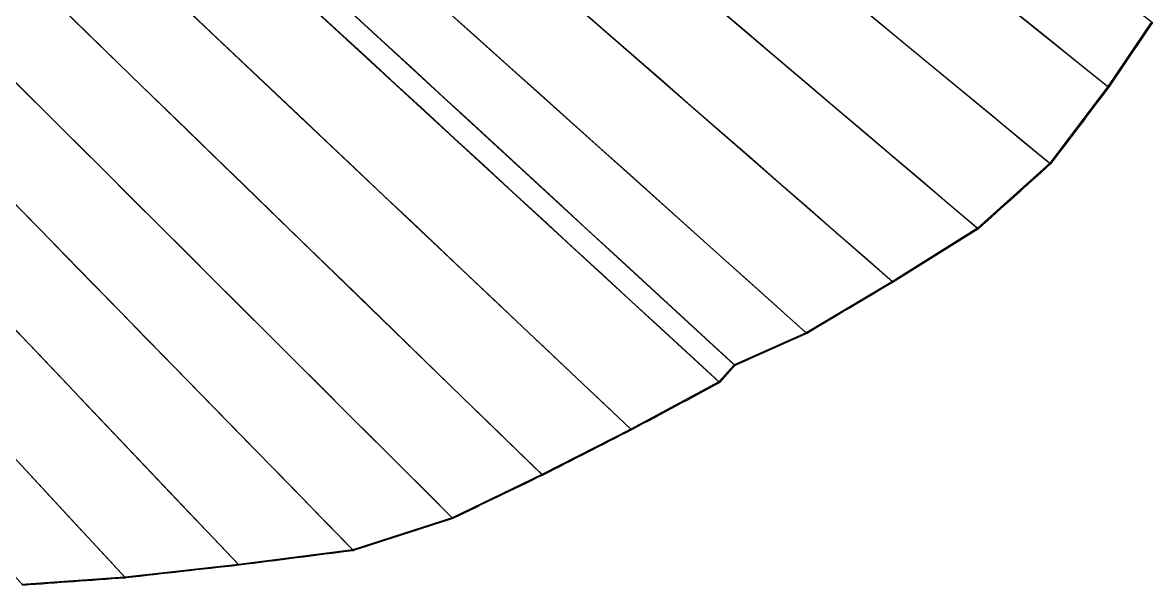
# Model space of a CAD drawing. Header units: metres. Extents: x 225018.4 to 225065.7, y 450831.4 to 450886.9.
# Drawn here: x 225056.32 to 225062.01, y 450831.44 to 450834.27 of the extents above; entities that cross this region are included whole.
import ezdxf

# ---------------------------------------------------------------- set-up
doc = ezdxf.new("R2010")
doc.units = ezdxf.units.M
doc.header["$MEASUREMENT"] = 0
doc.layers.add('사면1', color=7, linetype='Continuous')

msp = doc.modelspace()

# ---------------------------------------------------------------- linework, layer by layer
at = {"layer": '사면1', "color": 53}
for p, q in [((225041.2677, 450850.4532, 169.3519), (225061.7883, 450833.9524, 186.9065)), ((225041.2677, 450850.4532, 169.3519), (225061.7883, 450833.9524, 186.9065)), ((225041.1828, 450850.3504, 169.329), (225061.4956, 450833.5659, 186.8957)), ((225041.1828, 450850.3504, 169.329), (225061.4956, 450833.5659, 186.8957)), ((225041.0965, 450850.2487, 169.3061), (225061.1321, 450833.2387, 186.8277)), ((225041.0965, 450850.2487, 169.3061), (225061.1321, 450833.2387, 186.8277)), ((225041.0089, 450850.1483, 169.2832), (225060.7033, 450832.9708, 186.7052)), ((225041.0089, 450850.1483, 169.2832), (225060.7033, 450832.9708, 186.7052)), ((225040.9079, 450850.0359, 169.2572), (225059.9066, 450832.5517, 186.4702)), ((225040.9199, 450850.0489, 169.2602), (225060.2691, 450832.7129, 186.5799)), ((225040.9199, 450850.0489, 169.2602), (225060.2691, 450832.7129, 186.5799)), ((225040.8296, 450849.9508, 169.2373), (225059.8301, 450832.465, 186.452)), ((225040.738, 450849.8539, 169.2144), (225059.3865, 450832.2271, 186.3216)), ((225040.738, 450849.8539, 169.2144), (225059.3865, 450832.2271, 186.3216)), ((225040.6451, 450849.7583, 169.1915), (225058.9387, 450831.9992, 186.1888)), ((225040.6451, 450849.7583, 169.1915), (225058.9387, 450831.9992, 186.1888)), ((225040.551, 450849.6639, 169.1686), (225058.4871, 450831.7812, 186.0538)), ((225040.551, 450849.6639, 169.1686), (225058.4871, 450831.7812, 186.0538)), ((225040.4556, 450849.5707, 169.1457), (225057.9869, 450831.6192, 185.8737)), ((225040.4556, 450849.5707, 169.1457), (225057.9869, 450831.6192, 185.8737)), ((225040.359, 450849.4788, 169.1228), (225057.4109, 450831.5459, 185.62)), ((225040.359, 450849.4788, 169.1228), (225057.4109, 450831.5459, 185.62)), ((225040.2611, 450849.3882, 169.0999), (225056.839, 450831.4818, 185.368)), ((225040.2611, 450849.3882, 169.0999), (225056.839, 450831.4818, 185.368)), ((225062.0078, 450834.2771, 186.9086), (225061.7883, 450833.9524, 186.9065)), ((225062.0078, 450834.2771, 186.9086), (225061.7883, 450833.9524, 186.9065)), ((225061.7883, 450833.9524, 186.9065), (225061.4956, 450833.5659, 186.8957)), ((225061.7883, 450833.9524, 186.9065), (225061.4956, 450833.5659, 186.8957)), ((225061.4956, 450833.5659, 186.8957), (225061.1321, 450833.2387, 186.8277)), ((225061.4956, 450833.5659, 186.8957), (225061.1321, 450833.2387, 186.8277)), ((225061.1321, 450833.2387, 186.8277), (225060.7033, 450832.9708, 186.7052)), ((225061.1321, 450833.2387, 186.8277), (225060.7033, 450832.9708, 186.7052)), ((225060.7033, 450832.9708, 186.7052), (225060.2691, 450832.7129, 186.5799)), ((225060.7033, 450832.9708, 186.7052), (225060.2691, 450832.7129, 186.5799)), ((225060.2691, 450832.7129, 186.5799), (225059.9066, 450832.5517, 186.4702)), ((225060.2691, 450832.7129, 186.5799), (225059.9066, 450832.5517, 186.4702)), ((225059.8301, 450832.465, 186.452), (225059.3865, 450832.2271, 186.3216)), ((225059.8301, 450832.465, 186.452), (225059.3865, 450832.2271, 186.3216)), ((225059.3865, 450832.2271, 186.3216), (225058.9387, 450831.9992, 186.1888)), ((225059.3865, 450832.2271, 186.3216), (225058.9387, 450831.9992, 186.1888)), ((225058.9387, 450831.9992, 186.1888), (225058.4871, 450831.7812, 186.0538)), ((225058.9387, 450831.9992, 186.1888), (225058.4871, 450831.7812, 186.0538)), ((225058.4871, 450831.7812, 186.0538), (225057.9869, 450831.6192, 185.8737)), ((225058.4871, 450831.7812, 186.0538), (225057.9869, 450831.6192, 185.8737)), ((225057.9869, 450831.6192, 185.8737), (225057.4109, 450831.5459, 185.62)), ((225057.9869, 450831.6192, 185.8737), (225057.4109, 450831.5459, 185.62)), ((225057.4109, 450831.5459, 185.62), (225056.839, 450831.4818, 185.368)), ((225057.4109, 450831.5459, 185.62), (225056.839, 450831.4818, 185.368)), ((225057.4109, 450831.5459, 185.62), (225057.415, 450831.5422, 185.6117)), ((225057.4109, 450831.5459, 185.62), (225057.415, 450831.5422, 185.6117)), ((225056.839, 450831.4818, 185.368), (225056.3209, 450831.4445, 185.1393)), ((225056.839, 450831.4818, 185.368), (225056.3209, 450831.4445, 185.1393))]:
    msp.add_line(p, q, dxfattribs=at)
at = {"layer": '사면1', "color": 53, "extrusion": (-0.499879, 0.267723, 0.823678)}
for p, q in [((225040.9079, 450850.0359, 169.2572), (225059.9066, 450832.5517, 186.4702)), ((225040.8296, 450849.9508, 169.2373), (225059.8301, 450832.465, 186.452)), ((225059.9066, 450832.5517, 186.4702), (225059.8301, 450832.465, 186.452))]:
    msp.add_line(p, q, dxfattribs=at)
at = {"layer": '사면1', "color": 53, "extrusion": (0.56843, -0.616123, 0.545233)}
for p, q in [((225059.9066, 450832.5517, 186.4702), (225059.8301, 450832.465, 186.452)), ((225059.9106, 450832.5479, 186.4617), (225059.8348, 450832.462, 186.4436))]:
    msp.add_line(p, q, dxfattribs=at)
at = {"layer": '사면1', "color": 53, "extrusion": (0.499879, -0.267723, -0.823678)}
msp.add_line((225059.9106, 450832.5479, 186.4617), (225059.8348, 450832.462, 186.4436), dxfattribs=at)
at = {"layer": '사면1', "color": 53}
for points, knots in [([(225041.3565, 450850.5548, 169.3665), (225044.5699, 450848.0217, 172.0943), (225048.8479, 450844.6498, 175.7257), (225055.0176, 450839.7871, 180.9628), (225058.724, 450836.8658, 184.109), (225062.0125, 450834.2741, 186.9003)], [-31.937951, -31.937951, -31.937951, -31.937951, -17.401286, -17.401286, -0.31374, -0.31374, -0.31374, -0.31374]), ([(225041.3565, 450850.5548, 169.3665), (225044.5699, 450848.0217, 172.0943), (225048.8479, 450844.6498, 175.7257), (225055.0176, 450839.7871, 180.9628), (225058.724, 450836.8658, 184.109), (225062.0125, 450834.2741, 186.9003)], [-31.937951, -31.937951, -31.937951, -31.937951, -17.401286, -17.401286, -0.31374, -0.31374, -0.31374, -0.31374]), ([(225041.2729, 450850.4508, 169.3436), (225044.3697, 450847.96, 171.993), (225049.3706, 450843.9385, 176.2712), (225054.8108, 450839.5638, 180.9252), (225058.5893, 450836.5253, 184.1576), (225061.7929, 450833.9492, 186.8982)], [-35.363044, -35.363044, -35.363044, -35.363044, -21.439798, -21.439798, -0.311883, -0.311883, -0.311883, -0.311883]), ([(225041.2729, 450850.4508, 169.3436), (225044.3697, 450847.96, 171.993), (225049.3706, 450843.9385, 176.2712), (225054.8108, 450839.5638, 180.9252), (225058.5893, 450836.5253, 184.1576), (225061.7929, 450833.9492, 186.8982)], [-35.363044, -35.363044, -35.363044, -35.363044, -21.439798, -21.439798, -0.311883, -0.311883, -0.311883, -0.311883]), ([(225041.1879, 450850.3479, 169.3207), (225044.2299, 450847.8337, 171.9517), (225049.7251, 450843.2927, 176.7041), (225054.5748, 450839.2852, 180.8982), (225058.3624, 450836.1554, 184.1738), (225061.5001, 450833.5626, 186.8874)], [0.315222, 0.315222, 0.315222, 0.315222, 7.600513, 7.600513, 22.141979, 22.141979, 22.141979, 22.141979]), ([(225041.1879, 450850.3479, 169.3207), (225044.2299, 450847.8337, 171.9517), (225049.7251, 450843.2927, 176.7041), (225054.5748, 450839.2852, 180.8982), (225058.3624, 450836.1554, 184.1738), (225061.5001, 450833.5626, 186.8874)], [0.315222, 0.315222, 0.315222, 0.315222, 7.600513, 7.600513, 22.141979, 22.141979, 22.141979, 22.141979]), ([(225041.1016, 450850.2462, 169.2978), (225044.1026, 450847.6977, 171.9225), (225049.5098, 450843.1068, 176.6514), (225054.306, 450839.0347, 180.8458), (225058.041, 450835.8636, 184.1122), (225061.1366, 450833.2354, 186.8194)], [0.314418, 0.314418, 0.314418, 0.314418, 7.639237, 7.639237, 22.147125, 22.147125, 22.147125, 22.147125]), ([(225041.1016, 450850.2462, 169.2978), (225044.1026, 450847.6977, 171.9225), (225049.5098, 450843.1068, 176.6514), (225054.306, 450839.0347, 180.8458), (225058.041, 450835.8636, 184.1122), (225061.1366, 450833.2354, 186.8194)], [0.314418, 0.314418, 0.314418, 0.314418, 7.639237, 7.639237, 22.147125, 22.147125, 22.147125, 22.147125]), ([(225041.0139, 450850.1457, 169.2749), (225043.9648, 450847.5712, 171.8855), (225049.2576, 450842.9545, 176.5678), (225053.9938, 450838.8235, 180.7575), (225057.6633, 450835.6229, 184.0037), (225060.7077, 450832.9675, 186.6968)], [0.312639, 0.312639, 0.312639, 0.312639, 7.697206, 7.697206, 22.130725, 22.130725, 22.130725, 22.130725]), ([(225041.0139, 450850.1457, 169.2749), (225043.9648, 450847.5712, 171.8855), (225049.2576, 450842.9545, 176.5678), (225053.9938, 450838.8235, 180.7575), (225057.6633, 450835.6229, 184.0037), (225060.7077, 450832.9675, 186.6968)], [0.312639, 0.312639, 0.312639, 0.312639, 7.697206, 7.697206, 22.130725, 22.130725, 22.130725, 22.130725]), ([(225040.9129, 450850.0332, 169.249), (225040.938, 450850.01, 169.2717), (225040.9632, 450849.9868, 169.2946), (225041.0838, 450849.8757, 169.4039), (225041.1836, 450849.7839, 169.4943), (225041.3833, 450849.5999, 169.6753), (225041.4916, 450849.5002, 169.7735), (225041.7891, 450849.2263, 170.043), (225041.9963, 450849.0357, 170.2307), (225042.5672, 450848.5101, 170.748), (225043.0033, 450848.1087, 171.1431), (225044.1132, 450847.0872, 172.1488), (225045.0316, 450846.242, 172.9809), (225047.2896, 450844.164, 175.0266), (225048.8508, 450842.7272, 176.4411), (225053.5785, 450838.3764, 180.7244), (225056.7449, 450835.4623, 183.5933), (225059.9114, 450832.5483, 186.4621)], [-0.123263, -0.123263, -0.123263, -0.123263, 0, 0, 0.467929, 0.467929, 0.98387, 0.98387, 1.937964, 1.937964, 3.834218, 3.834218, 7.644496, 7.644496, 16.183021, 16.183021, 33.500247, 33.500247, 33.500247, 33.500247]), ([(225040.9129, 450850.0332, 169.249), (225040.938, 450850.01, 169.2717), (225040.9632, 450849.9868, 169.2946), (225041.0838, 450849.8757, 169.4039), (225041.1836, 450849.7839, 169.4943), (225041.3833, 450849.5999, 169.6753), (225041.4916, 450849.5002, 169.7735), (225041.7891, 450849.2263, 170.043), (225041.9963, 450849.0357, 170.2307), (225042.5672, 450848.5101, 170.748), (225043.0033, 450848.1087, 171.1431), (225044.1132, 450847.0872, 172.1488), (225045.0316, 450846.242, 172.9809), (225047.2896, 450844.164, 175.0266), (225048.8508, 450842.7272, 176.4411), (225053.5785, 450838.3764, 180.7244), (225056.7449, 450835.4623, 183.5933), (225059.9114, 450832.5483, 186.4621)], [-0.123263, -0.123263, -0.123263, -0.123263, 0, 0, 0.467929, 0.467929, 0.98387, 0.98387, 1.937964, 1.937964, 3.834218, 3.834218, 7.644496, 7.644496, 16.183021, 16.183021, 33.500247, 33.500247, 33.500247, 33.500247]), ([(225040.9249, 450850.0463, 169.252), (225040.9312, 450850.0406, 169.2577), (225040.9375, 450850.035, 169.2633), (225041.0458, 450849.9379, 169.3602), (225041.153, 450849.8417, 169.4563), (225041.3567, 450849.6591, 169.6386), (225041.4621, 450849.5646, 169.733), (225041.7598, 450849.2978, 169.9995), (225041.969, 450849.1102, 170.1868), (225042.553, 450848.5869, 170.7096), (225042.9921, 450848.1934, 171.1027), (225044.1443, 450847.1609, 172.1341), (225045.039, 450846.3592, 172.9349), (225047.3158, 450844.3191, 174.973), (225049.1147, 450842.7074, 176.5832), (225053.8237, 450838.4881, 180.7983), (225057.0485, 450835.5988, 183.6849), (225060.2734, 450832.7094, 186.5715)], [-32.431718, -32.431718, -32.431718, -32.431718, -32.401219, -32.401219, -31.907462, -31.907462, -31.409629, -31.409629, -30.454001, -30.454001, -28.535219, -28.535219, -24.683319, -24.683319, -16.893814, -16.893814, 0.030499, 0.030499, 0.030499, 0.030499]), ([(225040.9249, 450850.0463, 169.252), (225040.9312, 450850.0406, 169.2577), (225040.9375, 450850.035, 169.2633), (225041.0458, 450849.9379, 169.3602), (225041.153, 450849.8417, 169.4563), (225041.3567, 450849.6591, 169.6386), (225041.4621, 450849.5646, 169.733), (225041.7598, 450849.2978, 169.9995), (225041.969, 450849.1102, 170.1868), (225042.553, 450848.5869, 170.7096), (225042.9921, 450848.1934, 171.1027), (225044.1443, 450847.1609, 172.1341), (225045.039, 450846.3592, 172.9349), (225047.3158, 450844.3191, 174.973), (225049.1147, 450842.7074, 176.5832), (225053.8237, 450838.4881, 180.7983), (225057.0485, 450835.5988, 183.6849), (225060.2734, 450832.7094, 186.5715)], [-32.431718, -32.431718, -32.431718, -32.431718, -32.401219, -32.401219, -31.907462, -31.907462, -31.409629, -31.409629, -30.454001, -30.454001, -28.535219, -28.535219, -24.683319, -24.683319, -16.893814, -16.893814, 0.030499, 0.030499, 0.030499, 0.030499]), ([(225040.8346, 450849.9481, 169.2291), (225043.6877, 450847.3221, 171.8142), (225048.7395, 450842.6729, 176.3912), (225053.4951, 450838.2963, 180.6998), (225056.6649, 450835.3791, 183.5717), (225059.8348, 450832.462, 186.4436)], [-40.731373, -40.731373, -40.731373, -40.731373, -27.251108, -27.251108, -0.304625, -0.304625, -0.304625, -0.304625]), ([(225040.8346, 450849.9481, 169.2291), (225043.6877, 450847.3221, 171.8142), (225048.7395, 450842.6729, 176.3912), (225053.4951, 450838.2963, 180.6998), (225056.6649, 450835.3791, 183.5717), (225059.8348, 450832.462, 186.4436)], [-40.731373, -40.731373, -40.731373, -40.731373, -27.251108, -27.251108, -0.304625, -0.304625, -0.304625, -0.304625]), ([(225040.743, 450849.8512, 169.2062), (225043.5412, 450847.2055, 171.7734), (225048.4672, 450842.5491, 176.2924), (225053.0351, 450838.2312, 180.4828), (225056.5047, 450834.9517, 183.6656), (225059.3908, 450832.2236, 186.3132)], [0.307012, 0.307012, 0.307012, 0.307012, 7.953718, 7.953718, 22.145124, 22.145124, 22.145124, 22.145124]), ([(225040.743, 450849.8512, 169.2062), (225043.5412, 450847.2055, 171.7734), (225048.4672, 450842.5491, 176.2924), (225053.0351, 450838.2312, 180.4828), (225056.5047, 450834.9517, 183.6656), (225059.3908, 450832.2236, 186.3132)], [0.307012, 0.307012, 0.307012, 0.307012, 7.953718, 7.953718, 22.145124, 22.145124, 22.145124, 22.145124]), ([(225040.65, 450849.7554, 169.1833), (225043.3965, 450847.0885, 171.7354), (225048.2002, 450842.4249, 176.1988), (225052.7089, 450838.0476, 180.3881), (225056.1112, 450834.7447, 183.5493), (225058.943, 450831.9956, 186.1805)], [0.305046, 0.305046, 0.305046, 0.305046, 8.033974, 8.033974, 22.137593, 22.137593, 22.137593, 22.137593]), ([(225040.65, 450849.7554, 169.1833), (225043.3965, 450847.0885, 171.7354), (225048.2002, 450842.4249, 176.1988), (225052.7089, 450838.0476, 180.3881), (225056.1112, 450834.7447, 183.5493), (225058.943, 450831.9956, 186.1805)], [0.305046, 0.305046, 0.305046, 0.305046, 8.033974, 8.033974, 22.137593, 22.137593, 22.137593, 22.137593]), ([(225040.5559, 450849.661, 169.1604), (225043.2505, 450846.9736, 171.6974), (225047.9278, 450842.3099, 176.1008), (225052.3798, 450837.871, 180.292), (225055.7131, 450834.5475, 183.43), (225058.4913, 450831.7775, 186.0455)], [0.303046, 0.303046, 0.303046, 0.303046, 8.134971, 8.134971, 22.155641, 22.155641, 22.155641, 22.155641]), ([(225040.5559, 450849.661, 169.1604), (225043.2505, 450846.9736, 171.6974), (225047.9278, 450842.3099, 176.1008), (225052.3798, 450837.871, 180.292), (225055.7131, 450834.5475, 183.43), (225058.4913, 450831.7775, 186.0455)], [0.303046, 0.303046, 0.303046, 0.303046, 8.134971, 8.134971, 22.155641, 22.155641, 22.155641, 22.155641]), ([(225040.4604, 450849.5677, 169.1375), (225043.0965, 450846.8678, 171.653), (225047.6279, 450842.2275, 175.9768), (225052.0184, 450837.7315, 180.1663), (225055.2738, 450834.398, 183.2725), (225057.991, 450831.6155, 185.8653)], [0.300237, 0.300237, 0.300237, 0.300237, 8.252241, 8.252241, 22.152511, 22.152511, 22.152511, 22.152511]), ([(225040.4604, 450849.5677, 169.1375), (225043.0965, 450846.8678, 171.653), (225047.6279, 450842.2275, 175.9768), (225052.0184, 450837.7315, 180.1663), (225055.2738, 450834.398, 183.2725), (225057.991, 450831.6155, 185.8653)], [0.300237, 0.300237, 0.300237, 0.300237, 8.252241, 8.252241, 22.152511, 22.152511, 22.152511, 22.152511]), ([(225040.3638, 450849.4758, 169.1146), (225042.9303, 450846.7759, 171.5979), (225047.2953, 450842.1852, 175.821), (225051.6066, 450837.6508, 179.9922), (225054.7699, 450834.3241, 183.0526), (225057.415, 450831.5422, 185.6117)], [0.296082, 0.296082, 0.296082, 0.296082, 8.344304, 8.344304, 22.065618, 22.065618, 22.065618, 22.065618]), ([(225040.3638, 450849.4758, 169.1146), (225042.9303, 450846.7759, 171.5979), (225047.2953, 450842.1852, 175.821), (225051.6066, 450837.6508, 179.9922), (225054.7699, 450834.3241, 183.0526), (225057.415, 450831.5422, 185.6117)], [0.296082, 0.296082, 0.296082, 0.296082, 8.344304, 8.344304, 22.065618, 22.065618, 22.065618, 22.065618]), ([(225040.2659, 450849.3851, 169.0917), (225042.6783, 450846.7785, 171.4593), (225047.9816, 450841.0499, 176.6637), (225051.1612, 450837.6152, 179.784), (225054.3019, 450834.2228, 182.866), (225056.843, 450831.478, 185.3597)], [-70.113632, -70.113632, -70.113632, -70.113632, -58.054206, -58.054206, -0.28439, -0.28439, -0.28439, -0.28439]), ([(225040.2659, 450849.3851, 169.0917), (225042.6783, 450846.7785, 171.4593), (225047.9816, 450841.0499, 176.6637), (225051.1612, 450837.6152, 179.784), (225054.3019, 450834.2228, 182.866), (225056.843, 450831.478, 185.3597)], [-70.113632, -70.113632, -70.113632, -70.113632, -58.054206, -58.054206, -0.28439, -0.28439, -0.28439, -0.28439]), ([(225040.2032, 450849.3286, 169.0772), (225040.2286, 450849.3004, 169.1025), (225040.254, 450849.2721, 169.1278), (225042.4552, 450846.8295, 171.3199), (225047.732, 450840.975, 176.5742), (225050.9512, 450837.4033, 179.7798), (225053.6381, 450834.4223, 182.4552), (225056.325, 450831.4413, 185.1307)], [-0.136961, -0.136961, -0.136961, -0.136961, 0, 0, 11.718539, 11.718539, 70.865862, 70.865862, 70.865862, 70.865862]), ([(225040.2032, 450849.3286, 169.0772), (225040.2286, 450849.3004, 169.1025), (225040.254, 450849.2721, 169.1278), (225042.4552, 450846.8295, 171.3199), (225047.732, 450840.975, 176.5742), (225050.9512, 450837.4033, 179.7798), (225053.6381, 450834.4223, 182.4552), (225056.325, 450831.4413, 185.1307)], [-0.136961, -0.136961, -0.136961, -0.136961, 0, 0, 11.718539, 11.718539, 70.865862, 70.865862, 70.865862, 70.865862]), ([(225062.0125, 450834.2741, 186.9003), (225062.0124, 450834.2741, 186.9003), (225062.0124, 450834.274, 186.9003), (225062.0124, 450834.274, 186.9003), (225061.9393, 450834.1658, 186.8996), (225061.8661, 450834.0575, 186.8989), (225061.793, 450833.9493, 186.8982)], [-0.0000856, -0.0000856, -0.0000856, -0.0000856, 0, 0, 0, 0.3918961, 0.3918961, 0.3918961, 0.3918961]), ([(225062.0125, 450834.2741, 186.9003), (225062.0124, 450834.2741, 186.9003), (225062.0124, 450834.274, 186.9003), (225062.0124, 450834.274, 186.9003), (225061.9393, 450834.1658, 186.8996), (225061.8661, 450834.0575, 186.8989), (225061.793, 450833.9493, 186.8982)], [-0.0000856, -0.0000856, -0.0000856, -0.0000856, 0, 0, 0, 0.3918961, 0.3918961, 0.3918961, 0.3918961]), ([(225061.7929, 450833.9492, 186.8982), (225061.7929, 450833.9492, 186.8982), (225061.7929, 450833.9492, 186.8982), (225061.7929, 450833.9491, 186.8982), (225061.6953, 450833.8203, 186.8946), (225061.5977, 450833.6915, 186.891), (225061.5001, 450833.5627, 186.8874), (225061.5001, 450833.5627, 186.8874), (225061.5001, 450833.5626, 186.8874), (225061.5001, 450833.5626, 186.8874)], [-0.0000797, -0.0000797, -0.0000797, -0.0000797, 0, 0, 0, 0.4849686, 0.4849686, 0.4849686, 0.4850053, 0.4850053, 0.4850053, 0.4850053]), ([(225061.7929, 450833.9492, 186.8982), (225061.7929, 450833.9492, 186.8982), (225061.7929, 450833.9492, 186.8982), (225061.7929, 450833.9491, 186.8982), (225061.6953, 450833.8203, 186.8946), (225061.5977, 450833.6915, 186.891), (225061.5001, 450833.5627, 186.8874), (225061.5001, 450833.5627, 186.8874), (225061.5001, 450833.5626, 186.8874), (225061.5001, 450833.5626, 186.8874)], [-0.0000797, -0.0000797, -0.0000797, -0.0000797, 0, 0, 0, 0.4849686, 0.4849686, 0.4849686, 0.4850053, 0.4850053, 0.4850053, 0.4850053]), ([(225061.7883, 450833.9524, 186.9065), (225061.7891, 450833.9519, 186.9052), (225061.7899, 450833.9514, 186.9038), (225061.7915, 450833.9503, 186.9009), (225061.7923, 450833.9498, 186.8995), (225061.793, 450833.9493, 186.8982)], [-0.008952068, -0.008952068, -0.008952068, -0.008952068, -0.00449051, -0.00449051, 0, 0, 0, 0]), ([(225061.7883, 450833.9524, 186.9065), (225061.7891, 450833.9519, 186.9052), (225061.7899, 450833.9514, 186.9038), (225061.7915, 450833.9503, 186.9009), (225061.7923, 450833.9498, 186.8995), (225061.793, 450833.9493, 186.8982)], [-0.008952068, -0.008952068, -0.008952068, -0.008952068, -0.00449051, -0.00449051, 0, 0, 0, 0]), ([(225061.5001, 450833.5626, 186.8874), (225061.5001, 450833.5626, 186.8874), (225061.5001, 450833.5626, 186.8874), (225061.5001, 450833.5626, 186.8874), (225061.3789, 450833.4535, 186.8647), (225061.2578, 450833.3445, 186.8421), (225061.1366, 450833.2354, 186.8194), (225061.1366, 450833.2354, 186.8194), (225061.1366, 450833.2354, 186.8194), (225061.1366, 450833.2354, 186.8194)], [-0.0000076, -0.0000076, -0.0000076, -0.0000076, 0, 0, 0, 0.4937411, 0.4937411, 0.4937411, 0.4937775, 0.4937775, 0.4937775, 0.4937775]), ([(225061.5001, 450833.5626, 186.8874), (225061.5001, 450833.5626, 186.8874), (225061.5001, 450833.5626, 186.8874), (225061.5001, 450833.5626, 186.8874), (225061.3789, 450833.4535, 186.8647), (225061.2578, 450833.3445, 186.8421), (225061.1366, 450833.2354, 186.8194), (225061.1366, 450833.2354, 186.8194), (225061.1366, 450833.2354, 186.8194), (225061.1366, 450833.2354, 186.8194)], [-0.0000076, -0.0000076, -0.0000076, -0.0000076, 0, 0, 0, 0.4937411, 0.4937411, 0.4937411, 0.4937775, 0.4937775, 0.4937775, 0.4937775]), ([(225061.4956, 450833.5659, 186.8957), (225061.4961, 450833.5655, 186.8948), (225061.4967, 450833.565, 186.8936), (225061.4986, 450833.5637, 186.8901), (225061.4994, 450833.5631, 186.8887), (225061.5001, 450833.5626, 186.8874)], [-0.01092452, -0.01092452, -0.01092452, -0.01092452, -0.004517, -0.004517, 0, 0, 0, 0]), ([(225061.4956, 450833.5659, 186.8957), (225061.4961, 450833.5655, 186.8948), (225061.4967, 450833.565, 186.8936), (225061.4986, 450833.5637, 186.8901), (225061.4994, 450833.5631, 186.8887), (225061.5001, 450833.5626, 186.8874)], [-0.01092452, -0.01092452, -0.01092452, -0.01092452, -0.004517, -0.004517, 0, 0, 0, 0]), ([(225061.1365, 450833.2353, 186.8194), (225060.9936, 450833.146, 186.7785), (225060.8507, 450833.0568, 186.7377), (225060.7077, 450832.9675, 186.6969), (225060.7077, 450832.9675, 186.6969), (225060.7077, 450832.9675, 186.6968), (225060.7077, 450832.9675, 186.6968)], [0.0000677, 0.0000677, 0.0000677, 0.0000677, 0.5202732, 0.5202732, 0.5202732, 0.5203111, 0.5203111, 0.5203111, 0.5203111]), ([(225061.1365, 450833.2353, 186.8194), (225060.9936, 450833.146, 186.7785), (225060.8507, 450833.0568, 186.7377), (225060.7077, 450832.9675, 186.6969), (225060.7077, 450832.9675, 186.6969), (225060.7077, 450832.9675, 186.6968), (225060.7077, 450832.9675, 186.6968)], [0.0000677, 0.0000677, 0.0000677, 0.0000677, 0.5202732, 0.5202732, 0.5202732, 0.5203111, 0.5203111, 0.5203111, 0.5203111]), ([(225061.1321, 450833.2387, 186.8277), (225061.133, 450833.238, 186.8261), (225061.1337, 450833.2375, 186.8248), (225061.135, 450833.2365, 186.8222), (225061.1358, 450833.2359, 186.8208), (225061.1365, 450833.2353, 186.8194)], [-0.009985673, -0.009985673, -0.009985673, -0.009985673, -0.005086278, -0.005086278, 0, 0, 0, 0]), ([(225061.1321, 450833.2387, 186.8277), (225061.133, 450833.238, 186.8261), (225061.1337, 450833.2375, 186.8248), (225061.135, 450833.2365, 186.8222), (225061.1358, 450833.2359, 186.8208), (225061.1365, 450833.2353, 186.8194)], [-0.009985673, -0.009985673, -0.009985673, -0.009985673, -0.005086278, -0.005086278, 0, 0, 0, 0]), ([(225060.7067, 450832.9668, 186.6966), (225060.5623, 450832.8811, 186.6549), (225060.4179, 450832.7953, 186.6132), (225060.2736, 450832.7095, 186.5716), (225060.2735, 450832.7095, 186.5715), (225060.2734, 450832.7095, 186.5715), (225060.2734, 450832.7094, 186.5715)], [0.00121, 0.00121, 0.00121, 0.00121, 0.5202607, 0.5202607, 0.5202607, 0.5204715, 0.5204715, 0.5204715, 0.5204715]), ([(225060.7067, 450832.9668, 186.6966), (225060.5623, 450832.8811, 186.6549), (225060.4179, 450832.7953, 186.6132), (225060.2736, 450832.7095, 186.5716), (225060.2735, 450832.7095, 186.5715), (225060.2734, 450832.7095, 186.5715), (225060.2734, 450832.7094, 186.5715)], [0.00121, 0.00121, 0.00121, 0.00121, 0.5202607, 0.5202607, 0.5202607, 0.5204715, 0.5204715, 0.5204715, 0.5204715]), ([(225060.7033, 450832.9708, 186.7052), (225060.7039, 450832.9701, 186.7036), (225060.7044, 450832.9694, 186.7022), (225060.7054, 450832.9683, 186.6997), (225060.7061, 450832.9675, 186.6981), (225060.7067, 450832.9668, 186.6966)], [-0.01174314, -0.01174314, -0.01174314, -0.01174314, -0.00545478, -0.00545478, 0, 0, 0, 0]), ([(225060.7033, 450832.9708, 186.7052), (225060.7039, 450832.9701, 186.7036), (225060.7044, 450832.9694, 186.7022), (225060.7054, 450832.9683, 186.6997), (225060.7061, 450832.9675, 186.6981), (225060.7067, 450832.9668, 186.6966)], [-0.01174314, -0.01174314, -0.01174314, -0.01174314, -0.00545478, -0.00545478, 0, 0, 0, 0]), ([(225060.2691, 450832.7129, 186.5799), (225060.2696, 450832.7122, 186.5784), (225060.2702, 450832.7115, 186.577), (225060.2712, 450832.7101, 186.574), (225060.2717, 450832.7094, 186.5726), (225060.2721, 450832.7087, 186.5712)], [0, 0, 0, 0, 0.00507505, 0.00507505, 0.01025652, 0.01025652, 0.01025652, 0.01025652]), ([(225060.2691, 450832.7129, 186.5799), (225060.2696, 450832.7122, 186.5784), (225060.2702, 450832.7115, 186.577), (225060.2712, 450832.7101, 186.574), (225060.2717, 450832.7094, 186.5726), (225060.2721, 450832.7087, 186.5712)], [0, 0, 0, 0, 0.00507505, 0.00507505, 0.01025652, 0.01025652, 0.01025652, 0.01025652]), ([(225059.9066, 450832.5517, 186.4702), (225059.907, 450832.5513, 186.4692), (225059.9078, 450832.5505, 186.4676), (225059.9094, 450832.549, 186.4641), (225059.91, 450832.5484, 186.4629), (225059.9105, 450832.548, 186.4618), (225059.9105, 450832.5479, 186.4618), (225059.9106, 450832.5479, 186.4618), (225059.9106, 450832.5479, 186.4617)], [0, 0, 0, 0, 0.003609343, 0.003609343, 0.007942291, 0.007942291, 0.007942291, 0.008066895, 0.008066895, 0.008066895, 0.008066895]), ([(225059.9066, 450832.5517, 186.4702), (225059.907, 450832.5513, 186.4692), (225059.9078, 450832.5505, 186.4676), (225059.9094, 450832.549, 186.4641), (225059.91, 450832.5484, 186.4629), (225059.9105, 450832.548, 186.4618), (225059.9105, 450832.5479, 186.4618), (225059.9106, 450832.5479, 186.4618), (225059.9106, 450832.5479, 186.4617)], [0, 0, 0, 0, 0.003609343, 0.003609343, 0.007942291, 0.007942291, 0.007942291, 0.008066895, 0.008066895, 0.008066895, 0.008066895]), ([(225059.8342, 450832.4614, 186.4436), (225059.6864, 450832.3822, 186.4001), (225059.5386, 450832.3029, 186.3567), (225059.3908, 450832.2236, 186.3133), (225059.3908, 450832.2236, 186.3132), (225059.3908, 450832.2236, 186.3132), (225059.3908, 450832.2236, 186.3132)], [0.0002166, 0.0002166, 0.0002166, 0.0002166, 0.5199856, 0.5199856, 0.5199856, 0.5200238, 0.5200238, 0.5200238, 0.5200238]), ([(225059.8342, 450832.4614, 186.4436), (225059.6864, 450832.3822, 186.4001), (225059.5386, 450832.3029, 186.3567), (225059.3908, 450832.2236, 186.3133), (225059.3908, 450832.2236, 186.3132), (225059.3908, 450832.2236, 186.3132), (225059.3908, 450832.2236, 186.3132)], [0.0002166, 0.0002166, 0.0002166, 0.0002166, 0.5199856, 0.5199856, 0.5199856, 0.5200238, 0.5200238, 0.5200238, 0.5200238]), ([(225059.8301, 450832.465, 186.452), (225059.8308, 450832.4644, 186.4506), (225059.8315, 450832.4638, 186.4492), (225059.8328, 450832.4627, 186.4465), (225059.8335, 450832.4621, 186.445), (225059.8342, 450832.4614, 186.4436)], [0, 0, 0, 0, 0.005029427, 0.005029427, 0.009748159, 0.009748159, 0.009748159, 0.009748159]), ([(225059.8301, 450832.465, 186.452), (225059.8308, 450832.4644, 186.4506), (225059.8315, 450832.4638, 186.4492), (225059.8328, 450832.4627, 186.4465), (225059.8335, 450832.4621, 186.445), (225059.8342, 450832.4614, 186.4436)], [0, 0, 0, 0, 0.005029427, 0.005029427, 0.009748159, 0.009748159, 0.009748159, 0.009748159]), ([(225059.3896, 450832.223, 186.3129), (225059.2407, 450832.1472, 186.2688), (225059.0919, 450832.0714, 186.2246), (225058.943, 450831.9956, 186.1805), (225058.943, 450831.9956, 186.1805), (225058.943, 450831.9956, 186.1805), (225058.943, 450831.9956, 186.1805)], [0.0013624, 0.0013624, 0.0013624, 0.0013624, 0.5197175, 0.5197175, 0.5197175, 0.5197558, 0.5197558, 0.5197558, 0.5197558]), ([(225059.3896, 450832.223, 186.3129), (225059.2407, 450832.1472, 186.2688), (225059.0919, 450832.0714, 186.2246), (225058.943, 450831.9956, 186.1805), (225058.943, 450831.9956, 186.1805), (225058.943, 450831.9956, 186.1805), (225058.943, 450831.9956, 186.1805)], [0.0013624, 0.0013624, 0.0013624, 0.0013624, 0.5197175, 0.5197175, 0.5197175, 0.5197558, 0.5197558, 0.5197558, 0.5197558]), ([(225059.3865, 450832.2271, 186.3216), (225059.3874, 450832.226, 186.3192), (225059.3878, 450832.2254, 186.318), (225059.3886, 450832.2244, 186.3158), (225059.3891, 450832.2237, 186.3143), (225059.3896, 450832.223, 186.3129)], [-0.007630778, -0.007630778, -0.007630778, -0.007630778, -0.00505483, -0.00505483, 0, 0, 0, 0]), ([(225059.3865, 450832.2271, 186.3216), (225059.3874, 450832.226, 186.3192), (225059.3878, 450832.2254, 186.318), (225059.3886, 450832.2244, 186.3158), (225059.3891, 450832.2237, 186.3143), (225059.3896, 450832.223, 186.3129)], [-0.007630778, -0.007630778, -0.007630778, -0.007630778, -0.00505483, -0.00505483, 0, 0, 0, 0]), ([(225058.9417, 450831.995, 186.1801), (225058.7916, 450831.9225, 186.1352), (225058.6414, 450831.85, 186.0903), (225058.4913, 450831.7775, 186.0455), (225058.4913, 450831.7775, 186.0455), (225058.4913, 450831.7775, 186.0455), (225058.4913, 450831.7775, 186.0455)], [0.0014134, 0.0014134, 0.0014134, 0.0014134, 0.5193591, 0.5193591, 0.5193591, 0.5193971, 0.5193971, 0.5193971, 0.5193971]), ([(225058.9417, 450831.995, 186.1801), (225058.7916, 450831.9225, 186.1352), (225058.6414, 450831.85, 186.0903), (225058.4913, 450831.7775, 186.0455), (225058.4913, 450831.7775, 186.0455), (225058.4913, 450831.7775, 186.0455), (225058.4913, 450831.7775, 186.0455)], [0.0014134, 0.0014134, 0.0014134, 0.0014134, 0.5193591, 0.5193591, 0.5193591, 0.5193971, 0.5193971, 0.5193971, 0.5193971]), ([(225058.9387, 450831.9992, 186.1888), (225058.939, 450831.9988, 186.1879), (225058.9396, 450831.9979, 186.1861), (225058.9406, 450831.9965, 186.1832), (225058.9412, 450831.9957, 186.1817), (225058.9417, 450831.995, 186.1801)], [-0.0129982, -0.0129982, -0.0129982, -0.0129982, -0.00543325, -0.00543325, 0, 0, 0, 0]), ([(225058.9387, 450831.9992, 186.1888), (225058.939, 450831.9988, 186.1879), (225058.9396, 450831.9979, 186.1861), (225058.9406, 450831.9965, 186.1832), (225058.9412, 450831.9957, 186.1817), (225058.9417, 450831.995, 186.1801)], [-0.0129982, -0.0129982, -0.0129982, -0.0129982, -0.00543325, -0.00543325, 0, 0, 0, 0]), ([(225058.4911, 450831.7774, 186.0454), (225058.3244, 450831.7235, 185.9854), (225058.1577, 450831.6695, 185.9254), (225057.9911, 450831.6155, 185.8653), (225057.9911, 450831.6155, 185.8653), (225057.9911, 450831.6155, 185.8653), (225057.991, 450831.6155, 185.8653)], [0.0001945, 0.0001945, 0.0001945, 0.0001945, 0.5557563, 0.5557563, 0.5557563, 0.5557959, 0.5557959, 0.5557959, 0.5557959]), ([(225058.4911, 450831.7774, 186.0454), (225058.3244, 450831.7235, 185.9854), (225058.1577, 450831.6695, 185.9254), (225057.9911, 450831.6155, 185.8653), (225057.9911, 450831.6155, 185.8653), (225057.9911, 450831.6155, 185.8653), (225057.991, 450831.6155, 185.8653)], [0.0001945, 0.0001945, 0.0001945, 0.0001945, 0.5557563, 0.5557563, 0.5557563, 0.5557959, 0.5557959, 0.5557959, 0.5557959]), ([(225058.4871, 450831.7812, 186.0538), (225058.4874, 450831.7809, 186.0531), (225058.4883, 450831.78, 186.0512), (225058.4897, 450831.7787, 186.0483), (225058.4904, 450831.7781, 186.0468), (225058.4911, 450831.7774, 186.0454)], [-0.01157285, -0.01157285, -0.01157285, -0.01157285, -0.00512938, -0.00512938, 0, 0, 0, 0]), ([(225058.4871, 450831.7812, 186.0538), (225058.4874, 450831.7809, 186.0531), (225058.4883, 450831.78, 186.0512), (225058.4897, 450831.7787, 186.0483), (225058.4904, 450831.7781, 186.0468), (225058.4911, 450831.7774, 186.0454)], [-0.01157285, -0.01157285, -0.01157285, -0.01157285, -0.00512938, -0.00512938, 0, 0, 0, 0]), ([(225057.9909, 450831.6154, 185.8653), (225057.7989, 450831.591, 185.7808), (225057.607, 450831.5666, 185.6962), (225057.415, 450831.5422, 185.6117), (225057.415, 450831.5422, 185.6117), (225057.415, 450831.5422, 185.6117), (225057.415, 450831.5422, 185.6117)], [0.0001865, 0.0001865, 0.0001865, 0.0001865, 0.6336075, 0.6336075, 0.6336075, 0.6336319, 0.6336319, 0.6336319, 0.6336319]), ([(225057.9909, 450831.6154, 185.8653), (225057.7989, 450831.591, 185.7808), (225057.607, 450831.5666, 185.6962), (225057.415, 450831.5422, 185.6117), (225057.415, 450831.5422, 185.6117), (225057.415, 450831.5422, 185.6117), (225057.415, 450831.5422, 185.6117)], [0.0001865, 0.0001865, 0.0001865, 0.0001865, 0.6336075, 0.6336075, 0.6336075, 0.6336319, 0.6336319, 0.6336319, 0.6336319]), ([(225057.9869, 450831.6192, 185.8737), (225057.9875, 450831.6186, 185.8723), (225057.9882, 450831.6179, 185.8709), (225057.9895, 450831.6167, 185.868), (225057.9902, 450831.616, 185.8667), (225057.9909, 450831.6154, 185.8653)], [-0.009963422, -0.009963422, -0.009963422, -0.009963422, -0.00497622, -0.00497622, 0, 0, 0, 0]), ([(225057.9869, 450831.6192, 185.8737), (225057.9875, 450831.6186, 185.8723), (225057.9882, 450831.6179, 185.8709), (225057.9895, 450831.6167, 185.868), (225057.9902, 450831.616, 185.8667), (225057.9909, 450831.6154, 185.8653)], [-0.009963422, -0.009963422, -0.009963422, -0.009963422, -0.00497622, -0.00497622, 0, 0, 0, 0]), ([(225057.415, 450831.5422, 185.6117), (225057.415, 450831.5422, 185.6117), (225057.415, 450831.5422, 185.6117), (225057.415, 450831.5422, 185.6117), (225057.2244, 450831.5208, 185.5277), (225057.0337, 450831.4994, 185.4437), (225056.8431, 450831.478, 185.3597), (225056.843, 450831.478, 185.3597), (225056.843, 450831.478, 185.3597), (225056.843, 450831.478, 185.3597)], [-0.0000241, -0.0000241, -0.0000241, -0.0000241, 0, 0, 0, 0.628254, 0.628254, 0.628254, 0.628379, 0.628379, 0.628379, 0.628379]), ([(225057.415, 450831.5422, 185.6117), (225057.415, 450831.5422, 185.6117), (225057.415, 450831.5422, 185.6117), (225057.415, 450831.5422, 185.6117), (225057.2244, 450831.5208, 185.5277), (225057.0337, 450831.4994, 185.4437), (225056.8431, 450831.478, 185.3597), (225056.843, 450831.478, 185.3597), (225056.843, 450831.478, 185.3597), (225056.843, 450831.478, 185.3597)], [-0.0000241, -0.0000241, -0.0000241, -0.0000241, 0, 0, 0, 0.628254, 0.628254, 0.628254, 0.628379, 0.628379, 0.628379, 0.628379]), ([(225056.839, 450831.4818, 185.368), (225056.8391, 450831.4811, 185.3664), (225056.8392, 450831.4804, 185.3648), (225056.8394, 450831.479, 185.3616), (225056.8395, 450831.4783, 185.3599), (225056.8396, 450831.4776, 185.3582)], [0, 0, 0, 0, 0.00535013, 0.00535013, 0.01030918, 0.01030918, 0.01030918, 0.01030918]), ([(225056.839, 450831.4818, 185.368), (225056.8391, 450831.4811, 185.3664), (225056.8392, 450831.4804, 185.3648), (225056.8394, 450831.479, 185.3616), (225056.8395, 450831.4783, 185.3599), (225056.8396, 450831.4776, 185.3582)], [0, 0, 0, 0, 0.00535013, 0.00535013, 0.01030918, 0.01030918, 0.01030918, 0.01030918])]:
    msp.add_open_spline(points, degree=3, knots=knots, dxfattribs=at)
for points in [[(225061.793, 450833.9493, 186.8982), (225061.793, 450833.9493, 186.8982), (225061.793, 450833.9492, 186.8982), (225061.7929, 450833.9492, 186.8982)], [(225061.793, 450833.9493, 186.8982), (225061.793, 450833.9493, 186.8982), (225061.793, 450833.9492, 186.8982), (225061.7929, 450833.9492, 186.8982)], [(225061.5001, 450833.5626, 186.8874), (225061.5001, 450833.5626, 186.8874), (225061.5001, 450833.5626, 186.8874), (225061.5001, 450833.5626, 186.8874)], [(225061.5001, 450833.5626, 186.8874), (225061.5001, 450833.5626, 186.8874), (225061.5001, 450833.5626, 186.8874), (225061.5001, 450833.5626, 186.8874)], [(225061.1365, 450833.2353, 186.8194), (225061.1366, 450833.2353, 186.8194), (225061.1366, 450833.2354, 186.8194), (225061.1366, 450833.2354, 186.8194)], [(225061.1365, 450833.2353, 186.8194), (225061.1366, 450833.2353, 186.8194), (225061.1366, 450833.2354, 186.8194), (225061.1366, 450833.2354, 186.8194)], [(225060.7067, 450832.9668, 186.6966), (225060.707, 450832.967, 186.6967), (225060.7074, 450832.9673, 186.6968), (225060.7077, 450832.9675, 186.6968)], [(225060.7067, 450832.9668, 186.6966), (225060.707, 450832.967, 186.6967), (225060.7074, 450832.9673, 186.6968), (225060.7077, 450832.9675, 186.6968)], [(225060.2721, 450832.7087, 186.5712), (225060.1519, 450832.6553, 186.5348), (225060.0316, 450832.6018, 186.4985), (225059.9114, 450832.5483, 186.4621)], [(225060.2721, 450832.7087, 186.5712), (225060.1519, 450832.6553, 186.5348), (225060.0316, 450832.6018, 186.4985), (225059.9114, 450832.5483, 186.4621)], [(225060.2721, 450832.7087, 186.5712), (225060.2726, 450832.709, 186.5713), (225060.273, 450832.7092, 186.5714), (225060.2734, 450832.7094, 186.5715)], [(225060.2721, 450832.7087, 186.5712), (225060.2726, 450832.709, 186.5713), (225060.273, 450832.7092, 186.5714), (225060.2734, 450832.7094, 186.5715)], [(225059.9106, 450832.5479, 186.4617), (225059.9108, 450832.5481, 186.4618), (225059.9111, 450832.5482, 186.462), (225059.9114, 450832.5483, 186.4621)], [(225059.9106, 450832.5479, 186.4617), (225059.9108, 450832.5481, 186.4618), (225059.9111, 450832.5482, 186.462), (225059.9114, 450832.5483, 186.4621)], [(225059.8342, 450832.4614, 186.4436), (225059.8344, 450832.4616, 186.4436), (225059.8346, 450832.4618, 186.4436), (225059.8348, 450832.462, 186.4436)], [(225059.8342, 450832.4614, 186.4436), (225059.8344, 450832.4616, 186.4436), (225059.8346, 450832.4618, 186.4436), (225059.8348, 450832.462, 186.4436)], [(225059.3896, 450832.223, 186.3129), (225059.39, 450832.2232, 186.313), (225059.3904, 450832.2234, 186.3131), (225059.3908, 450832.2236, 186.3132)], [(225059.3896, 450832.223, 186.3129), (225059.39, 450832.2232, 186.313), (225059.3904, 450832.2234, 186.3131), (225059.3908, 450832.2236, 186.3132)], [(225058.943, 450831.9956, 186.1805), (225058.9425, 450831.9954, 186.1804), (225058.9421, 450831.9952, 186.1802), (225058.9417, 450831.995, 186.1801)], [(225058.943, 450831.9956, 186.1805), (225058.9425, 450831.9954, 186.1804), (225058.9421, 450831.9952, 186.1802), (225058.9417, 450831.995, 186.1801)], [(225058.4911, 450831.7774, 186.0454), (225058.4911, 450831.7775, 186.0454), (225058.4912, 450831.7775, 186.0454), (225058.4913, 450831.7775, 186.0455)], [(225058.4911, 450831.7774, 186.0454), (225058.4911, 450831.7775, 186.0454), (225058.4912, 450831.7775, 186.0454), (225058.4913, 450831.7775, 186.0455)], [(225057.9909, 450831.6154, 185.8653), (225057.9909, 450831.6154, 185.8653), (225057.991, 450831.6155, 185.8653), (225057.991, 450831.6155, 185.8653)], [(225057.9909, 450831.6154, 185.8653), (225057.9909, 450831.6154, 185.8653), (225057.991, 450831.6155, 185.8653), (225057.991, 450831.6155, 185.8653)], [(225056.8396, 450831.4776, 185.3582), (225056.668, 450831.4653, 185.2825), (225056.4965, 450831.4529, 185.2067), (225056.3249, 450831.4406, 185.131)], [(225056.8396, 450831.4776, 185.3582), (225056.668, 450831.4653, 185.2825), (225056.4965, 450831.4529, 185.2067), (225056.3249, 450831.4406, 185.131)], [(225056.8396, 450831.4776, 185.3582), (225056.8407, 450831.4777, 185.3587), (225056.8418, 450831.4779, 185.3592), (225056.843, 450831.478, 185.3597)], [(225056.8396, 450831.4776, 185.3582), (225056.8407, 450831.4777, 185.3587), (225056.8418, 450831.4779, 185.3592), (225056.843, 450831.478, 185.3597)]]:
    msp.add_open_spline(points, degree=3, dxfattribs=at)

doc.saveas('drawing.dxf')
